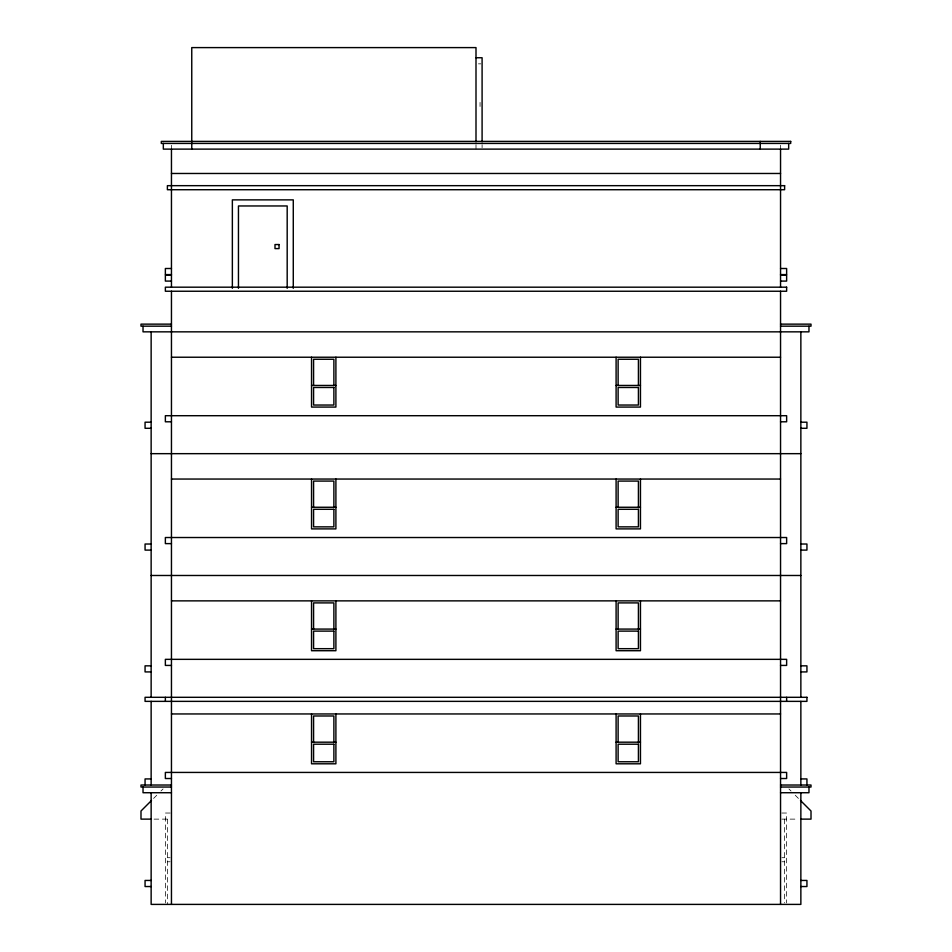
<?xml version="1.0" encoding="UTF-8"?>
<svg xmlns="http://www.w3.org/2000/svg" width="952" height="952" viewBox="0 0 952 952"><rect width="100%" height="100%" fill="white"/><g stroke="black" fill="none" stroke-linecap="round" stroke-linejoin="round"><path stroke-width="0.71" stroke-dasharray="4.76 3.57" d="M153.593 798.407L156.747 795.253M160.947 791.053L163.054 788.946M478.44 63.843L480.867 63.843M170.23 813.032L165.362 813.032L165.362 902.924M781.77 813.032L786.638 813.032L786.638 902.924M154.045 819.125L170.23 819.125M781.77 819.125L797.954 819.125M167.385 857.704L170.099 857.704M781.901 857.704L784.615 857.704M167.385 861.762L170.099 861.762M781.901 861.762L784.615 861.762M788.946 788.946L791.053 791.053M795.253 795.253L798.407 798.407M784.615 819.125L784.615 902.924M780.545 145.263L780.545 147.834M482.093 144.692L482.093 147.643M480.058 102.423L480.058 106.481M476 144.692L476 149.119M171.455 145.263L171.455 147.834M167.385 819.125L167.385 904.4"/><path stroke-width="1.43" d="M151.499 800.501L140.991 811.009L140.991 819.125L151.142 819.125M476 57.751L482.093 57.751L482.093 141.765M171.455 173.478L780.545 173.478M171.455 268.5L165.362 268.5L165.362 274.592L171.455 274.592M780.545 268.5L786.638 268.5L786.638 274.592L780.545 274.592M171.455 274.997L165.362 274.997L165.362 281.09L171.455 281.09M780.545 274.997L786.638 274.997L786.638 281.09L780.545 281.09M171.455 324.132L140.991 324.132L140.991 326.167L171.455 326.167M780.545 324.132L811.009 324.132L811.009 326.167L780.545 326.167M171.455 357.226L780.545 357.226M311.542 385.453L335.901 385.453M616.099 385.453L640.458 385.453M171.455 421.795L165.362 421.795L165.362 415.703L786.638 415.703L786.638 421.795L780.545 421.795M151.142 422.2L145.061 422.2L145.061 428.293L151.142 428.293M800.858 422.2L806.939 422.2L806.939 428.293L800.858 428.293M151.142 453.664L800.858 453.664M171.455 479.046L780.545 479.046M311.542 507.261L335.901 507.261M616.099 507.261L640.458 507.261M171.455 543.616L165.362 543.616L165.362 537.523L786.638 537.523L786.638 543.616L780.545 543.616M151.142 544.02L145.061 544.02L145.061 550.101L151.142 550.101M800.858 544.02L806.939 544.02L806.939 550.101L800.858 550.101M151.142 575.484L800.858 575.484M171.455 600.867L780.545 600.867M311.542 629.082L335.901 629.082M616.099 629.082L640.458 629.082M171.455 665.424L165.362 665.424L165.362 659.343L786.638 659.343L786.638 665.424L780.545 665.424M151.142 665.841L145.061 665.841L145.061 671.922L151.142 671.922M800.858 665.841L806.939 665.841L806.939 671.922L800.858 671.922M171.455 713.952L780.545 713.952M311.542 742.179L335.901 742.179M616.099 742.179L640.458 742.179M171.455 778.522L165.362 778.522L165.362 772.429L786.638 772.429L786.638 778.522L780.545 778.522M151.142 778.926L145.061 778.926L145.061 785.019M800.858 778.926L806.939 778.926L806.939 785.019M171.455 785.019L140.991 785.019L140.991 787.042L171.455 787.042M780.545 785.019L811.009 785.019L811.009 787.042L780.545 787.042M171.455 792.73L143.026 792.73L143.026 787.042M780.545 792.73L808.974 792.73L808.974 787.042M800.858 819.125L811.009 819.125L811.009 811.009L800.501 800.501M151.142 880.445L145.061 880.445L145.061 886.538L151.142 886.538M800.858 880.445L806.939 880.445L806.939 886.538L800.858 886.538M808.974 326.167L808.974 331.843L143.026 331.843L143.026 326.167M800.858 331.843L800.858 697.304M800.858 701.362L800.858 785.019M800.858 792.73L800.858 904.4L151.142 904.4L151.142 792.73M788.673 143.431L788.673 149.119L163.327 149.119L163.327 143.431M786.638 697.304L786.638 701.362M780.545 149.119L780.545 287.183M780.545 291.241L780.545 904.4M760.243 141.396L760.243 149.119M640.458 357.226L640.458 407.075L616.099 407.075L616.099 357.226M640.458 479.046L640.458 528.895L616.099 528.895L616.099 479.046M640.458 600.867L640.458 650.716L616.099 650.716L616.099 600.867M640.458 713.952L640.458 763.802L616.099 763.802L616.099 713.952M638.423 385.453L638.423 359.261L618.122 359.261L618.122 385.453M638.423 507.261L638.423 481.081L618.122 481.081L618.122 507.261M638.423 629.082L638.423 602.902L618.122 602.902L618.122 629.082M638.423 742.179L638.423 715.987L618.122 715.987L618.122 742.179M476 141.765L476 47.6L191.757 47.6L191.757 149.119M335.901 357.226L335.901 407.075L311.542 407.075L311.542 357.226M335.901 479.046L335.901 528.895L311.542 528.895L311.542 479.046M335.901 600.867L335.901 650.716L311.542 650.716L311.542 600.867M335.901 713.952L335.901 763.802L311.542 763.802L311.542 713.952M333.878 385.453L333.878 359.261L313.577 359.261L313.577 385.453M333.878 507.261L333.878 481.081L313.577 481.081L313.577 507.261M333.878 629.082L333.878 602.902L313.577 602.902L313.577 629.082M333.878 742.179L333.878 715.987L313.577 715.987L313.577 742.179M293.275 288.289L293.275 199.872L232.359 199.872L232.359 288.289M287.183 288.301L287.183 205.965L238.452 205.965L238.452 288.301M171.455 149.119L171.455 287.183M171.455 291.241L171.455 904.4M165.362 697.304L165.362 701.362M151.142 331.843L151.142 697.304M151.142 701.362L151.142 785.019M790.696 141.396L161.305 141.396L161.305 143.431L790.696 143.431L790.696 141.396M784.615 185.664L167.385 185.664L167.385 189.722L784.615 189.722L784.615 185.664M279.055 244.545L274.997 244.545L274.997 248.603L279.055 248.603L279.055 244.545M786.638 287.183L165.362 287.183L165.362 291.241L786.638 291.241L786.638 287.183M333.878 387.476L313.577 387.476L313.577 405.04L333.878 405.04L333.878 387.476M638.423 387.476L618.122 387.476L618.122 405.04L638.423 405.04L638.423 387.476M333.878 509.296L313.577 509.296L313.577 526.861L333.878 526.861L333.878 509.296M638.423 509.296L618.122 509.296L618.122 526.861L638.423 526.861L638.423 509.296M333.878 631.116L313.577 631.116L313.577 648.681L333.878 648.681L333.878 631.116M638.423 631.116L618.122 631.116L618.122 648.681L638.423 648.681L638.423 631.116M806.939 697.304L145.061 697.304L145.061 701.362L806.939 701.362L806.939 697.304M333.878 744.202L313.577 744.202L313.577 761.767L333.878 761.767L333.878 744.202M638.423 744.202L618.122 744.202L618.122 761.767L638.423 761.767L638.423 744.202"/></g></svg>
